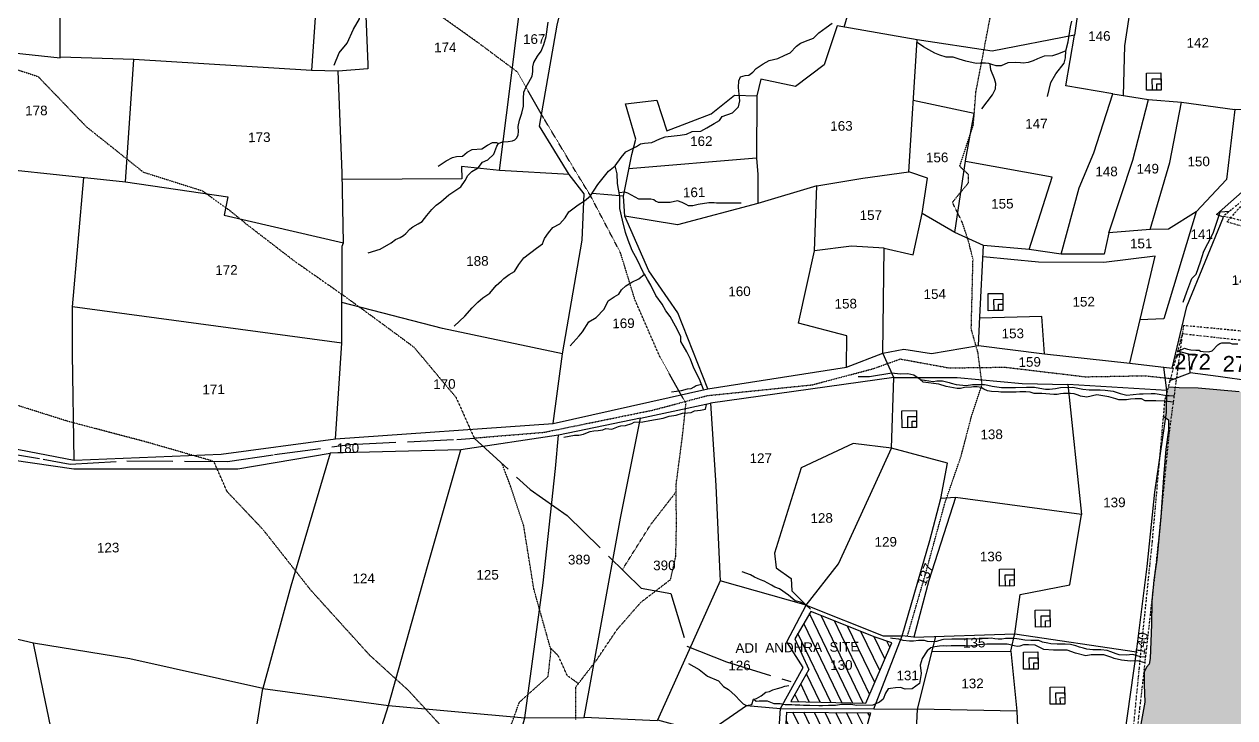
# Model space of a CAD drawing. Header units: inches. Extents: x 304037 to 460575, y 1453943 to 1639883.
# Drawn here: x 340576 to 341841, y 1596518 to 1597242 of the extents above; entities that cross this region are included whole.
import ezdxf

# ---------------------------------------------------------------- set-up
doc = ezdxf.new("R2010")
doc.units = ezdxf.units.IN
doc.header["$MEASUREMENT"] = 0
for name, pattern in [('ACAD_ISO02W100', [15, 12, -3]), ('ACAD_ISO07W100', [3, 0, -3]), ('BORDER', [1.75, 0.5, -0.25, 0.5, -0.25, 0, -0.25])]:
    doc.linetypes.add(name, pattern=pattern)
for name, color, linetype in [('CARTTRACK', 30, 'ACAD_ISO02W100'), ('NALA', 4, 'Continuous'), ('SQUAREWELL', 5, 'Continuous'), ('SURVEY_BND', 7, 'Continuous'), ('SURVEY_NO', 7, 'Continuous'), ('VILLAGE_AREA', 1, 'Continuous'), ('WATER_BODY', 4, 'Continuous')]:
    doc.layers.add(name, color=color, linetype=linetype)
doc.layers.add('FOOTPATH', color=150, linetype='ACAD_ISO07W100', lineweight=30)
doc.layers.add('VILL_BOUNDARY', color=6, linetype='BORDER', lineweight=30)
doc.styles.get("Standard").update_dxf_attribs({"font": 'arial.ttf'})

# ---------------------------------------------------------------- blocks, each defined once
blk = doc.blocks.new('KESAMANENIPALLE')
at = {"layer": 'VILLAGE_AREA'}
h = blk.add_hatch(dxfattribs=at)
h.set_pattern_fill('ANSI31', color=256, scale=20, angle=70, style=0)
h.set_pattern_definition([(115, (-916.4724, 8.6483), (-2.2657695, -1.0565457), [])])
h.paths.add_polyline_path([(335.01, 513.41), (330.72, 514.91), (314.06, 521.83), (309.83, 514.77), (313.37, 506.75), (308.59, 498.54), (328.04, 497.84)])
h.paths.add_polyline_path([(329.27, 495.31), (307.53, 495.74), (307.21, 491.46), (312.51, 491.03), (313.31, 487.13), (327.08, 487.77)])
h.paths.add_polyline_path([(340.1, 491.93), (332.92, 491.99), (332.76, 488.03), (335.49, 487.3), (336.73, 487.3), (336.73, 486.97), (339.5, 486.22)])
h.paths.add_polyline_path([(334.43, 477.44), (329.22, 482.12), (309.86, 480.39), (307.52, 467.84), (306.08, 451.11), (314.8, 450.14), (322.55, 463.96), (331.99, 464.84)])
h.paths.add_polyline_path([(340.49, 477.51), (338.54, 479.47), (339.55, 481.88), (338.66, 482.9), (335.38, 481.48), (336.95, 476.35), (334.71, 466.06), (336.04, 465.27), (337.37, 452.72), (340.63, 453.03), (340.75, 455.86), (338.07, 457.56), (338.07, 463.58), (339.72, 469.73)])
h.paths.add_polyline_path([(334.76, 457.7), (330.21, 462.2), (325.66, 461.86), (321.55, 455.79), (321.41, 452.44), (333.66, 451.77)])
h.paths.add_polyline_path([(303.11, 466.64), (297.21, 468.25), (291.91, 453.3), (301.33, 452.77)])
h.paths.add_polyline_path([(332.66, 448.02), (316.43, 449.84), (316.62, 446.59), (331.75, 439.27)])
h.paths.add_polyline_path([(293.72, 510.58), (328.83, 510.58), (328.83, 514.42), (293.72, 514.42)], flags=9)
h.paths.add_polyline_path([(318.27, 505.87), (325.08, 505.87), (325.08, 509.68), (318.27, 509.68)], flags=24)
h.paths.add_polyline_path([(315.29, 469.42), (322.09, 469.42), (322.09, 473.23), (315.29, 473.23)], flags=24)
h.paths.add_polyline_path([(336.89, 481.94), (374.05, 481.94), (374.05, 485.77), (336.89, 485.77)], flags=9)
at = {"layer": 'CARTTRACK'}
blk.add_lwpolyline([(87.59, 568.89), (115.12, 563.93), (122.1, 562.55), (136.83, 563.19), (163.05, 562.7), (175.29, 564.36), (194.86, 566.7), (222.69, 567.68), (227.19, 567.97), (241.57, 554.39), (251.08, 547.5), (270.06, 528.45), (277.79, 526.98), (281.73, 513.25), (292, 509.04), (308.63, 503.67)], dxfattribs=at)
at = {"layer": 'FOOTPATH', "ltscale": 0.0005}
for points in [[(339.08, 515.09), (343.77, 530.37), (349.32, 549.62), (353.62, 561.52), (356.47, 571.87), (359.33, 580.14), (358.4, 588.33), (356.71, 594.55), (357.41, 612.72), (356.17, 617.86), (354.71, 622.39), (352.25, 627.54), (356.49, 632.57), (356.49, 634.72), (354.26, 636.87), (357.95, 647.54), (358.72, 656.12), (363.49, 679.31), (367.4, 694.61), (366.41, 709.84), (366.53, 722.12), (366.97, 728.76)], [(105.26, 666.64), (115.05, 663.31), (120.98, 657.02), (127.44, 650.12), (142.12, 638.12), (157.38, 633.08), (164.62, 627.74), (168.84, 624.19), (181.08, 614.52), (194.21, 605.07), (203.03, 598.46), (211.82, 591.79), (222.61, 578.56), (227.19, 567.97), (245.46, 569.24), (273.7, 574.62), (287.99, 578.21), (315.2, 580.64), (331.14, 584.64), (338.18, 587.05), (350.83, 584.57), (365.33, 584.57), (386.2, 581.81), (401.66, 581.88), (409.8, 580.9)], [(252.64, 494.54), (252.8, 503.05), (258.24, 509.92), (263.69, 517.79), (270, 524.81), (277.75, 530.58), (279.18, 536.6), (279.47, 545.04), (279.47, 554.92), (281.34, 567.89), (282.35, 576.19), (275.75, 588.36), (269.45, 603.25), (265.86, 615.5), (258.25, 630.44), (254.11, 637.41), (246.37, 650.72), (239.62, 662.86), (229.15, 670.88), (215.25, 681.04)], [(266.4, 453.95), (260.96, 456.88), (249.03, 462.27), (238.68, 468.48), (231.58, 474.32), (224.77, 483.42), (218.11, 492.81), (209.28, 502.64), (199.3, 511.95), (184.25, 529), (171.99, 544.96), (162.85, 554.85), (159.47, 562.77), (142.15, 567.99), (121.7, 573.66), (105.46, 579.02)], [(232.43, 473.61), (233.52, 487.2), (238.07, 499.27), (245.6, 505.8), (246.45, 512.62), (242.18, 528.59), (239.76, 545.07), (236.5, 555.29), (234.38, 561.18)], [(265.25, 533.28), (272.76, 544.89), (279.47, 553.29)], [(253.45, 503.87), (250.6, 505.94), (248.34, 511.12), (246.29, 513.24)]]:
    blk.add_lwpolyline(points, dxfattribs=at)
at = {"layer": 'NALA'}
for points in [[(286.97, 579.8), (285.97, 582.53), (284.48, 585.33), (283.64, 587.71), (282.77, 589.63), (281.82, 591.28), (281.23, 592.34), (281.23, 593.59), (279.87, 596.34), (278.49, 598.88), (277.41, 600.34), (276.51, 602.07), (274.91, 604.39), (273.64, 607.04), (272.75, 608.56), (271.99, 609.91), (271.72, 610.32), (270.14, 613.75), (268.88, 616.13), (267.89, 618.81), (267.24, 620.8), (266.46, 624.01), (265.85, 627.1), (265.85, 630.26), (265.55, 632.08), (265.29, 633.55), (265.24, 636.1), (264.77, 638.11), (266.33, 640.32), (267.59, 641.79), (270.36, 643.09), (271.4, 643.78), (272.48, 643.96), (274.35, 644.09), (276.47, 645.04), (277.81, 645.52), (281.72, 645.88), (283.41, 646.14), (284.88, 646.83), (287.13, 646.83), (288.65, 647.74), (290.6, 648.82), (292.03, 649.56), (292.72, 650.56), (295.37, 651.55), (297.01, 653.02), (297.36, 654.58), (297.06, 658.09), (297.13, 659.84), (297.59, 660.79), (298.84, 661.18), (299.78, 661.27), (300.85, 662), (301.67, 662.95), (303.5, 664.13), (305.08, 665.01), (307.37, 665.45), (309.19, 666.33), (310.59, 666.88), (312.24, 668.58), (313.33, 669.34), (315.28, 670.13), (316.71, 670.65), (318.12, 671.97), (320.01, 673.31), (321.62, 674.47)], [(377.31, 654.66), (378.2, 658.3), (379.59, 660.54), (381.71, 663.27), (382.15, 664.63), (382.25, 666.47), (382.87, 668.82), (383.48, 672.72), (383.89, 674.15)], [(192.05, 665.24), (193.43, 668.45), (195.54, 670.88), (197.25, 674.51), (198.85, 677.17), (199.04, 681.37), (198.9, 684.08), (201.48, 686.24), (203.59, 687.57), (204.6, 688.07), (205.48, 691.86), (206.26, 694.34), (206.77, 696.27), (207.09, 698.34), (207.6, 700.31), (208.61, 702.88), (208.79, 704.12), (208.79, 704.92)], [(200.28, 616.39), (203.38, 617.3), (206.3, 618.93), (207.38, 619.78), (208.63, 620.3), (209.51, 620.74), (210.12, 621.32), (211.2, 622.37), (211.96, 623.04), (213.37, 623.77), (214.39, 624.36), (215.68, 625.89), (217, 627.41), (218.14, 628.57), (219.36, 629.39), (221.47, 631.2), (224.57, 633.26), (225.74, 634.86), (226.47, 636.18), (227.49, 637.2), (229.13, 638.07), (230.3, 639.59), (231.67, 640.18), (233.25, 641.58), (234.03, 643.68), (234.54, 644.34), (235.51, 644.75), (237, 644.84), (238.19, 644.95), (238.75, 645.22), (239.27, 645.77), (239.6, 646.5), (239.71, 647.38), (239.71, 648.69), (240.03, 650.35), (240.65, 652.16), (241.11, 653.94), (241.14, 655.93), (241.26, 657.58), (241.88, 658.95), (242.58, 660.15), (243.07, 660.94), (243.45, 661.69), (243.69, 662.89), (243.72, 664.09), (243.98, 665.28), (244.89, 666.88), (245.91, 668.16), (246.58, 669.91), (247.28, 671.95), (247.84, 675.65)], [(382.25, 666.47), (380.28, 665.74), (378.73, 665.23), (376.58, 665.13), (374.85, 664.51), (373.67, 664.01), (372.36, 663.55), (371.12, 663.39), (370.38, 663.5), (369.12, 663.63), (367.11, 663.6), (365.4, 662.8), (364.05, 662.8), (362.92, 663.2), (362.15, 663.42), (361.29, 663.53), (359.98, 663.53), (358.91, 663.53), (356.18, 664.17), (354.52, 664.67), (352.89, 665.26), (351.14, 665.26), (349.51, 665.75), (348.22, 666.34), (346.67, 667.2), (345.23, 668.02), (343.65, 669.12)], [(360.17, 651.68), (363.05, 655.32), (363.85, 656.84), (363.96, 658.28), (363.62, 659.45), (362.71, 661.84), (362.54, 663.31)], [(218.75, 638.62), (220.88, 640.02), (222.47, 640.89), (223.59, 641.1), (225.07, 641.18), (226.34, 642.22), (227.64, 642.84), (230.13, 642.98), (231.65, 643.99), (232.95, 644.6), (234.03, 644.64), (234.54, 644.34)], [(222.35, 597.11), (225.14, 599.62), (227.1, 601.77), (228.6, 603.2), (229.93, 604.33), (231.75, 605.56), (233.45, 607.53), (234.78, 608.66), (235.41, 609.26), (236.87, 610.29), (238.2, 611.08), (239.4, 612.88), (240.7, 614.57), (244.06, 617.05), (245.62, 618.17), (246.12, 619.5), (247.18, 621), (248.31, 622.36), (250.14, 623.25), (251.57, 624.78), (252.56, 626.37), (255, 628.12), (256.62, 629.14), (258.25, 630.44), (260.21, 633.33), (262.97, 636.76), (264.77, 638.11)], [(297.39, 628), (295.68, 628.07), (294.81, 628.1), (293.64, 628.1), (292.77, 628.1), (292.03, 628.1), (290.93, 628.1), (290.32, 628.2), (288.95, 628.24), (286.14, 627.8), (284.76, 627.5), (283.69, 627.5), (283.05, 627.9), (282.05, 628.44), (280.84, 628.84), (278.92, 628.49), (277.01, 628.49), (275.9, 628.49), (275.1, 628.83), (274.66, 629.23), (273.86, 629.4), (272.95, 629.4), (271.92, 629.4), (270.74, 629.4), (267.96, 631), (267.19, 631.3), (265.7, 631.17)], [(411.87, 600.84), (412.85, 603.51), (414.18, 606.99), (415.36, 608.09), (416.46, 611.24), (417.36, 613.98), (418.5, 615.98), (419.91, 618.64), (421.13, 622.26), (421.79, 624.14), (424.22, 624.3)], [(252.42, 591.6), (254.82, 594.16), (255.71, 595.14), (257.4, 597.75), (259.26, 598.85), (261.38, 601.02), (262.48, 603.13), (264, 604.14), (265.23, 604.86), (265.99, 605.96), (267.13, 606.97), (268.69, 607.9), (270.47, 608.7), (271.99, 609.91)], [(343.26, 581.66), (341.62, 582.78), (340.09, 583.14), (338.08, 583.14), (335.91, 583.37), (330.1, 582.56), (327.2, 582.56)], [(278.63, 579.26), (281.24, 579.63), (282.8, 580.06), (283.73, 580.12), (284.52, 580.55), (285.02, 580.88), (286.47, 581.16)], [(408.92, 574.93), (406.77, 575.17), (404.39, 575.31), (402.93, 575.31), (401.69, 575.38), (400.73, 575.91), (400.1, 575.91), (399.1, 575.91), (397.86, 575.81), (396.83, 575.67), (394.81, 575.67), (394.03, 575.95), (392.25, 576.55), (389.1, 577.08), (386.47, 576.48), (384.87, 576.8), (384.27, 577.05), (383.24, 577.4), (382.32, 577.51), (380.47, 577.51), (379.69, 577.44), (378.77, 577.3), (377.96, 577.3), (374.85, 577.65), (372.82, 577.65), (371.8, 577.97), (370.7, 578.08), (369.13, 578.08), (368.21, 578.08), (367.15, 578.08), (364.17, 578.08), (363.56, 578.15), (361.75, 578.29), (360.76, 578.47), (359.8, 578.89), (359.06, 579.36), (358.03, 579.57), (357.14, 579.57), (356.61, 579.53), (354.8, 579.39), (353.7, 579.21), (352.85, 579.21), (350.04, 579.75), (348.06, 580.38), (344.01, 580.95), (343.26, 581.66), (346.63, 581.06), (347.59, 581.24), (349.04, 581.24), (350.78, 580.74), (351.31, 580.64), (352.63, 580.21), (355.22, 579.96), (356.81, 580.14), (358.7, 580.14), (359.97, 580.14), (360.82, 580), (361.92, 579.71), (364.34, 579.29), (368.03, 579.29), (370.83, 579.32), (372.92, 579.29), (374.34, 579.04), (375.8, 578.72), (376.86, 578.72), (378.39, 578.83), (379.67, 579.11), (382.91, 579.15), (385.46, 578.61), (387.13, 578.4), (388.87, 578.4), (390, 578.4), (391.32, 578.3), (393.41, 577.94), (394.4, 577.59), (395.19, 577.37), (396.92, 576.91), (400.21, 577.2), (401.2, 577.2), (403.22, 577.2), (404.32, 577.2), (405.28, 577.06), (407.23, 576.67), (407.94, 576.67), (409.17, 576.58)], [(250.48, 567.92), (251.89, 568.11), (253.24, 568.36), (254.41, 568.36), (255.6, 568.6), (256.66, 569), (257.36, 569.3), (258.34, 569.44), (259.39, 569.49), (260.64, 569.65), (261.43, 570.01), (262.95, 569.79), (264.71, 570.44), (265.31, 570.63), (266.56, 570.69), (268.24, 571.2), (268.83, 571.53), (271.05, 571.58), (272.9, 571.9), (276.4, 572.45), (277.94, 572.97), (279.79, 573.26), (281.36, 573.7), (282.66, 573.81), (283.69, 573.89), (284.5, 574.32), (284.5, 574.32), (286.05, 574.48), (287.4, 574.67), (287.67, 575.92)], [(313.97, 522.42), (312.89, 523.43), (311.44, 524.22), (310.07, 524.58), (310.07, 524.58), (308.34, 526.1), (308.34, 526.1), (306.03, 527.83), (304.8, 528.26), (303.94, 528.76), (302.06, 529.85), (301.12, 530.21), (299.6, 530.93), (298.52, 531.5), (296.35, 532.37)], [(400.85, 508.85), (399.56, 508.92), (397.61, 509.52), (395.85, 509.44), (394.08, 509.5), (393.26, 509.8), (391.91, 510.33), (390.94, 510.69), (389.3, 510.85), (387.24, 510.89), (385.67, 511.06), (384.77, 511.34), (383.79, 511.66), (382.83, 512), (381.42, 512.39), (380.09, 512.5), (378.68, 512.5), (377.95, 512.5), (376.35, 512.61), (375.53, 512.79), (374.13, 513.1), (373.22, 513.54), (372.4, 513.54), (371.53, 513.54), (371.12, 513.54), (369.6, 513.63), (368.13, 513.91), (367.49, 513.97), (366.67, 514.1), (365.56, 514.12), (364.58, 514.12), (363.61, 514.01), (362.69, 513.97), (361.78, 514.12), (360.86, 514.23), (360.1, 514.23), (359.01, 514.18), (358.1, 514.03), (355.91, 514.18), (354.62, 514.11), (353.56, 514.11), (352.98, 514.11), (351.6, 514.1), (350.66, 514.1), (348.49, 514.08), (348.01, 514.01), (346.63, 513.59), (345.43, 513.49), (344.33, 513.63), (343.52, 513.86), (341.94, 513.89), (340.64, 513.79), (339.59, 513.73), (337.95, 514), (336.82, 514.35), (335.18, 514.51), (334.66, 514.57)], [(400.66, 507.31), (398.9, 507.85), (396.93, 507.85), (394.64, 508.08), (392.77, 508.59), (392.13, 508.88), (390.03, 509.53), (389.06, 509.59), (386.81, 509.59), (385.36, 509.37), (382.74, 510.11), (380.58, 510.88), (379, 510.91), (377.04, 510.94), (374.49, 511.17), (372.27, 512.3), (370.53, 512.39), (369.24, 512.39), (368.24, 512.08), (367.6, 512.05), (366.79, 512.21), (366.08, 512.37), (365.44, 512.6), (364.99, 512.69), (364.09, 512.69), (363.63, 512.69), (363.12, 512.69), (362.44, 512.69), (361.8, 512.69), (361.06, 512.69), (359.73, 512.69), (359.73, 512.69), (357.64, 512.57), (356.61, 512.31), (354.61, 512.28), (354.03, 512.37), (352.45, 512.37), (351.35, 512.37), (350.45, 512.37), (349.32, 512.37), (348.42, 512.4), (347.35, 512.4), (346.22, 512.24), (345.13, 511.95), (344.13, 511.17), (342.87, 509.21), (342.32, 507.5), (342.51, 505.31), (342.1, 502.77), (340.13, 501.38), (338.36, 501.35), (337.1, 501.74), (335.78, 501.74), (334.49, 501.58), (333.91, 501.45), (333.18, 500.34), (332.57, 498.79), (331.57, 498.05), (329.83, 497.31), (325.73, 497.21), (324.18, 497.53), (321.7, 497.53), (320.15, 497.31), (318.32, 497.31), (316.8, 497.31), (315.83, 497.31), (313.54, 497.37), (311.87, 497.44), (310.9, 497.53), (309.71, 497.5), (308.84, 497.63), (307.13, 497.66), (305.81, 497.92), (304.27, 497.92), (302.53, 498.66), (300.37, 498.66), (299.57, 498.66), (299.57, 498.66), (298.92, 499.21)], [(282.14, 508.74), (284.86, 507.11), (287.05, 505.37), (287.05, 505.37), (289.82, 504.1), (291.09, 502.61), (292.42, 501.85), (294.11, 500.27), (295.39, 498.89), (296.21, 498.07), (297.03, 497.61), (298.4, 497.89), (298.92, 499.21), (299.63, 499.41), (300.9, 500.1), (302.14, 501.02), (303.11, 501.19), (303.94, 501.58), (305.17, 501.95), (306.15, 502.13), (307.09, 502.52), (308.07, 502.63)]]:
    blk.add_lwpolyline(points, dxfattribs=at)
at = {"layer": 'SQUAREWELL'}
for points in [[(403.07, 660.42), (406.87, 660.42), (406.87, 655.98), (403.07, 655.98)], [(404.57, 658.9), (406.87, 658.9), (406.87, 655.98), (404.57, 655.98)], [(405.72, 657.63), (406.87, 657.63), (406.87, 655.98), (405.72, 655.98)], [(361.2, 603.72), (365, 603.72), (365, 599.28), (361.2, 599.28)], [(362.7, 602.19), (365, 602.19), (365, 599.28), (362.7, 599.28)], [(363.85, 600.93), (365, 600.93), (365, 599.28), (363.85, 599.28)], [(338.39, 573.62), (342.19, 573.62), (342.19, 569.18), (338.39, 569.18)], [(339.9, 572.09), (342.19, 572.09), (342.19, 569.18), (339.9, 569.18)], [(341.04, 570.83), (342.19, 570.83), (342.19, 569.18), (341.04, 569.18)], [(363.22, 532.18), (367.02, 532.18), (367.02, 527.74), (363.22, 527.74)], [(364.72, 530.65), (367.02, 530.65), (367.02, 527.74), (364.72, 527.74)], [(365.87, 529.39), (367.02, 529.39), (367.02, 527.74), (365.87, 527.74)], [(372.39, 521.41), (376.19, 521.41), (376.19, 516.97), (372.39, 516.97)], [(373.9, 519.88), (376.19, 519.88), (376.19, 516.97), (373.9, 516.97)], [(375.04, 518.62), (376.19, 518.62), (376.19, 516.97), (375.04, 516.97)], [(369.16, 510.54), (372.96, 510.54), (372.96, 506.1), (369.16, 506.1)], [(370.67, 509.01), (372.96, 509.01), (372.96, 506.1), (370.67, 506.1)], [(371.81, 507.75), (372.96, 507.75), (372.96, 506.1), (371.81, 506.1)], [(375.97, 501.37), (379.76, 501.37), (379.76, 496.93), (375.97, 496.93)], [(377.47, 499.84), (379.76, 499.84), (379.76, 496.93), (377.47, 496.93)], [(378.61, 498.58), (379.76, 498.58), (379.76, 496.93), (378.61, 496.93)]]:
    blk.add_lwpolyline(points, close=True, dxfattribs=at)
at = {"layer": 'SURVEY_BND'}
for points in [[(355.31, 725.22), (383.25, 720.07), (392.33, 717.87), (389.81, 701.53), (387.24, 688.16), (384.52, 670.54), (363.08, 666.67), (343.64, 669.88)], [(324.69, 673.4), (327.36, 682), (333.22, 687.52), (331.85, 692.28), (340.03, 707.78), (340.08, 722.55), (323.09, 719.19), (295.07, 713.68), (272.3, 708.64), (257.65, 706)], [(91.73, 671.58), (120.93, 668.07), (121.36, 696.98), (121.97, 713.54), (90.5, 716.55)], [(121.97, 713.54), (189.6, 705.18), (186.16, 663.92), (140, 667.37), (120.93, 668.21)], [(252.75, 636.05), (245.25, 648.68), (250.18, 674.88), (253.11, 686.55), (257.65, 706), (243.28, 701.56)], [(234.67, 637.34), (237.71, 659.22), (241.42, 686.45), (243.28, 701.56), (210.19, 702.79), (206.15, 682.95), (200.39, 682.19), (200.83, 665.32), (200.83, 664.15), (193.06, 663.65)], [(397.05, 654.7), (397.58, 667.56), (400.67, 686.45), (434.63, 682.15), (435.78, 660.13), (436.22, 650.29)], [(317.09, 632.3), (329.01, 634.08), (341, 635.64), (343.64, 669.88), (322.86, 673.74), (319.41, 663.66), (311.89, 658.12), (302.89, 660.15), (301.76, 655.81)], [(394.28, 655.17), (382.07, 657.38), (384.52, 670.54)], [(90.1, 641.27), (137.42, 635.63), (140, 667.37)], [(137.42, 635.63), (163.98, 631.38), (162.98, 626.69), (193.93, 619.07), (193.81, 637.25), (193.06, 663.65), (186.16, 663.92)], [(266.77, 630.21), (269.11, 641.05), (270.22, 644.98), (267.67, 654.19), (275.78, 655.04), (278.25, 647.06), (289.86, 651.36), (296.02, 656.11), (301.76, 655.81), (301.46, 639.69), (268.31, 637.35)], [(392.76, 619.12), (391.53, 613.56), (380.36, 613.71), (385.19, 630.87), (389.15, 639.87), (394.28, 655.17), (403.58, 653.59)], [(352.74, 619.71), (355.91, 638.79), (358.22, 650.51), (342.42, 654.14)], [(403.55, 619.83), (392.76, 619.12), (399.26, 637.87), (403.58, 653.59), (412.11, 652.73)], [(415.58, 624.25), (408.3, 619.83), (403.55, 619.83), (408.9, 637.16), (412.11, 652.73), (425.9, 650.65)], [(397.76, 585.18), (408.82, 583.77), (412.84, 599.67), (422.64, 622.78), (420.83, 623.47), (429.81, 631.22), (435.3, 636.87), (436.22, 650.29), (425.9, 650.65), (423.55, 632.56), (415.58, 624.25), (406.74, 596.61), (400.58, 596.39)], [(301.46, 639.69), (301.76, 635.4), (301.72, 627.89), (280.73, 622.66), (267.07, 625.07)], [(85.03, 571.42), (123.15, 563.58), (123.08, 591.12), (123.27, 603.35), (126.61, 636.92)], [(250.46, 589.52), (255.88, 618.98), (256.58, 630.95), (252.75, 636.05), (234.67, 637.34), (224.82, 638.53), (224.82, 635.26), (193.82, 635.5)], [(334.35, 615.86), (341.85, 614.06), (344.37, 624.7), (345.87, 633.93), (341, 635.64)], [(380.36, 613.71), (372.06, 615.02), (378.26, 633.74), (355.79, 638.11)], [(288.04, 579.93), (324.2, 585.11), (324.4, 593.23), (311.81, 596.71), (316.28, 615.37), (317.09, 632.3), (301.72, 627.89)], [(247.8, 571.44), (288.04, 579.93), (280.53, 599.75), (273.1, 610.74), (267.07, 625.07), (266.77, 630.21), (258.67, 631.06)], [(333.69, 588.62), (339.14, 589.61), (346.33, 588.4), (358.58, 590.32), (358.96, 597.76), (360.21, 616.19), (352.74, 619.71), (344.37, 624.7)], [(193.09, 593), (193.56, 618.22), (193.93, 619.07)], [(324.2, 585.11), (333.69, 588.62), (334.35, 615.86), (325.89, 616.46), (316.28, 615.37)], [(372.06, 615.02), (360.21, 616.19)], [(375.69, 587.9), (397.76, 585.18), (404.71, 612.84), (391.37, 611.45), (374.45, 611.74), (360.01, 613.27)], [(123.15, 563.58), (161.44, 564.62), (191.2, 568.23), (193.09, 593), (123.27, 603.35)], [(191.2, 568.23), (247.8, 571.44), (250.46, 589.52), (219.36, 596.54), (193.29, 603.62)], [(358.58, 590.32), (375.69, 587.9), (375.08, 597.6), (358.94, 597.34)], [(336.41, 582.29), (333.69, 588.62)], [(335.59, 563.95), (336.41, 582.29), (288.73, 576.22)], [(336.41, 582.29), (352.85, 582.07), (369.73, 580.28), (381.65, 579.89), (384.72, 546.04), (352.09, 550.88), (348.23, 550.66), (350.08, 559.84), (335.59, 563.95)], [(407.34, 577.93), (406.58, 584.05)], [(367.03, 515.35), (398.55, 510.25), (401.65, 532.33), (403.9, 551.63), (407.13, 572.28), (407.34, 577.93), (381.65, 579.89)], [(270.45, 572.53), (288.73, 576.22), (289.82, 554.79), (290.6, 531.8), (290.6, 530.04), (279.95, 507.1), (273.78, 493.93), (254.85, 495.09)], [(239.41, 495.2), (254.85, 495.09), (259.47, 518.73), (264.96, 546.68), (270.45, 572.53), (249.15, 568.44)], [(85.47, 567.3), (123.11, 561.31), (165.66, 560.75), (189.7, 564.56), (179.03, 530.09), (171.4, 503.66), (137, 511.84), (112.03, 516.22), (85.58, 522.65)], [(204.02, 498.79), (239.41, 495.2), (244.59, 530.18), (248.21, 559.81), (249.15, 568.44), (223.66, 564.93)], [(171.4, 503.66), (204.02, 498.79), (214.65, 534.8), (223.66, 564.93), (189.7, 564.56)], [(312.89, 523.43), (321.42, 534.05), (330.98, 554.16), (335.59, 563.95), (325.65, 565.29), (312.01, 559.17), (304.83, 537.05), (305.22, 533.27), (309.09, 530.41), (309.17, 527.22), (312.89, 523.43)], [(312.89, 523.43), (332.76, 515.22), (337.74, 515.14), (345.23, 539.87), (348.23, 550.66)], [(352.09, 550.88), (344.87, 529.42), (340.77, 514.76), (337.74, 515.14)], [(340.77, 514.76), (367.03, 515.35), (368.54, 525.48), (381.43, 527.86), (384.72, 546.04)], [(273.89, 494.16), (286.6, 490.54), (297.03, 497.61), (305.9, 496.75), (311.9, 507.27), (307.73, 514.04), (312.89, 523.43), (290.6, 530.04)], [(159.71, 439.75), (128.29, 434.12), (122.76, 460.84), (114.45, 503.48), (112.03, 516.22)], [(305.9, 496.75), (330.12, 496.32), (337.74, 515.14)], [(330.12, 496.32), (341.44, 496.07), (346.51, 514.89)], [(345.46, 511), (365.94, 510.79), (367.1, 515.83)], [(365.94, 510.79), (367.29, 495.22), (341.44, 496.07)], [(367.29, 495.22), (368.25, 463.59), (367.87, 461.16), (391.84, 459.42), (395.25, 488.73), (398.55, 510.25)], [(186.06, 442.52), (159.71, 439.75), (163.59, 459.23), (167.43, 480.25), (171.4, 503.66)], [(226.33, 447.72), (186.06, 442.52), (193.27, 464.34), (200.37, 487.67), (204.02, 498.79)], [(265.73, 452.67), (226.33, 447.72), (235.48, 481.68), (239.41, 495.2)], [(286.6, 490.54), (285.52, 483.66), (304.94, 485.11), (305.9, 496.75)], [(367.87, 461.16), (339.86, 463.9), (341.58, 471.19), (342.17, 477.03), (340.45, 479.63), (341.44, 496.07)]]:
    blk.add_lwpolyline(points, dxfattribs=at)
at = {"layer": 'VILL_BOUNDARY'}
blk.add_lwpolyline([(109.24, 720.52), (195.68, 710.91), (207.39, 708.98), (220.74, 707.96), (249.01, 710.26), (277.38, 715.13), (296.76, 719.49), (360.97, 730.27), (397.72, 721.01), (433.4, 703.19), (439.84, 669.64), (437.66, 637.21), (430.87, 629.55), (422.67, 623.07), (434.93, 619.91), (443.22, 616.04), (442.59, 606.29), (438.08, 604.85), (436.01, 592.15), (411.85, 594.77), (407.76, 567.04), (404.56, 538.36), (399.19, 495.64), (394.46, 460.32)], dxfattribs=at)
at = {"layer": 'VILLAGE_AREA'}
for points in [[(328.04, 497.84), (335.01, 513.41), (330.72, 514.91), (314.06, 521.83), (309.83, 514.77), (313.37, 506.75), (308.59, 498.54), (328.04, 497.84)], [(329.27, 495.31), (327.08, 487.77), (313.31, 487.13), (312.51, 491.03), (307.21, 491.46), (307.53, 495.74), (329.27, 495.31)]]:
    blk.add_lwpolyline(points, dxfattribs=at)
at = {"layer": 'SURVEY_NO'}
for s, p in [('174', (218.09, 668.24)), ('167', (241.22, 670.08)), ('146', (388.07, 668.96)), ('142', (413.62, 666.88)), ('178', (111.64, 653.2)), ('173', (169.47, 645.52)), ('163', (320.76, 646.5)), ('147', (371.43, 646.42)), ('162', (284.3, 643.02)), ('156', (345.52, 637.98)), ('150', (413.45, 636.06)), ('148', (389.48, 633.76)), ('149', (400.2, 634.35)), ('161', (282.26, 629.75)), ('155', (362.3, 625.75)), ('157', (328.09, 623.22)), ('151', (398.24, 614.97)), ('141', (414.01, 617.18)), ('172', (160.49, 611.17)), ('188', (225.72, 612.67)), ('142', (424.53, 605.16)), ('160', (293.71, 603.9)), ('154', (344.43, 602.53)), ('158', (321.28, 600.34)), ('152', (383.1, 600.04)), ('169', (263.46, 596)), ('153', (364.58, 592.05)), ('159', (368.87, 584.59)), ('171', (156.73, 580.22)), ('170', (216.73, 580.83)), ('180', (191.44, 564.55)), ('138', (358.74, 565.93)), ('127', (298.68, 560.52)), ('139', (390.4, 547.84)), ('128', (314.29, 544.78)), ('123', (128.81, 539.49)), ('129', (330.86, 538.37)), ('389', (251.15, 534.81)), ('390', (273.27, 533.03)), ('136', (358.17, 534.21)), ('124', (195.1, 530.65)), ('125', (227.3, 531.17)), ('ADI  ANDHRA  SITE', (294.36, 511.28)), ('135', (353.51, 511.9)), ('126', (292.45, 506.78)), ('130', (318.91, 506.55)), ('131', (336.11, 503.62)), ('132', (352.93, 501.33))]:
    blk.add_text(s, height=2.5, dxfattribs=at).set_placement(p)
for s, rotation, p in [('137', 66.407, (343.89, 527.87)), ('140', 79.6866, (400.6, 509.29))]:
    blk.add_text(s, height=2.5, rotation=rotation, dxfattribs=at).set_placement(p)
blk = doc.blocks.new('KANUPURUPALLE')
at = {"layer": 'WATER_BODY'}
h = blk.add_hatch(dxfattribs=at)
h.set_pattern_fill('DASH', color=256, scale=10, style=0)
h.set_pattern_definition([(0, (-1406.7073, 386.2021), (1.25, 1.25), [1.25, -1.25])])
h.paths.add_polyline_path([(-439.53, 5.26), (-435.65, 11.74), (-431.96, 15.55), (-427.62, 18.05), (-420.25, 19.89), (-411.57, 21.73), (-403.54, 24.1), (-398.97, 27.3), (-395.62, 31.31), (-393.45, 35.05), (-392.2, 39.59), (-391.21, 50.63), (-391.8, 54.94), (-393.38, 58.69), (-395.61, 65), (-398.57, 68.02), (-406.01, 69.66), (-411.01, 69.14), (-414.63, 68.41), (-419.98, 67.89), (-429.59, 68.42), (-437.61, 68.22), (-443.99, 67.3), (-452.12, 65.92), (-462.52, 65.66), (-474.03, 66.77), (-485.28, 68.68), (-495.48, 70.72), (-503.55, 72.96), (-514.87, 76.78), (-520.66, 80.52), (-524.01, 83.94), (-535.16, 88.38), (-541.08, 89.63), (-551.8, 92.06), (-561.34, 92.78), (-569.83, 93.44), (-572.82, 93.84), (-573.35, 93.49), (-573.23, 93.9), (-577.2, 94.43), (-587.63, 95.16), (-592.43, 95.23), (-595.26, 95.33), (-596.12, 91.86), (-596.41, 87.98), (-595.06, 87.06), (-595, 84.43), (-595.65, 79.57), (-596.11, 72.4), (-596.71, 62.35), (-597.57, 51.51), (-598.22, 46.36), (-598.68, 40.97), (-598.68, 35.12), (-598.88, 26.48), (-599.15, 25.03), (-599.81, 24.24), (-600.33, 22.99), (-600.33, 19.9), (-600.13, 15.37), (-601.65, 6.05), (-602.25, -1.84), (-602.9, -9.85), (-603.76, -15.83), (-603.17, -24.81), (-601.98, -28.75), (-599.28, -34.41), (-594.67, -41.86), (-591.12, -48.17), (-586.19, -54.29), (-581.57, -61.5), (-578.81, -64.59), (-577.3, -67.35), (-573.55, -71.88), (-571.51, -74.71), (-569.6, -80.62), (-567.56, -86.67), (-566.23, -89.86), (-563.47, -91.04), (-560.44, -90.52), (-556.3, -90.12), (-551.3, -89.6), (-549.06, -88.02), (-544.45, -87.23), (-541.74, -86.42), (-539.04, -83.85), (-537.27, -79.84), (-535.95, -71.7), (-534.96, -65.74), (-532.72, -60.88), (-530.68, -59.1), (-525.61, -58.97), (-517.59, -60.02), (-511.14, -61.07), (-505.55, -63.18), (-504.49, -65.8), (-503.51, -70.8), (-502.16, -78.14), (-500.98, -85.7), (-501.38, -91.15), (-502.3, -94.5), (-499.79, -96.91), (-494.73, -98.56), (-492.29, -99.08), (-488.67, -100.66), (-485.65, -101.38), (-483.41, -101.51), (-481.02, -101.63), (-479.44, -96.43), (-478.58, -93.41), (-477.86, -90.26), (-475.95, -83.88), (-474.24, -76.49), (-471.41, -66.63), (-468.31, -58.85), (-466.66, -55.17), (-462.31, -47.24), (-459.94, -42.38), (-458.17, -36.27), (-455.67, -30.42), (-453.82, -26.44), (-451.58, -23.68), (-449.47, -19.87), (-446.71, -15.53), (-443.68, -7.95), (-441.11, -1.83)])
h.paths.add_polyline_path([(-533.3, 6.64), (-455.66, 6.64), (-455.66, 15.85), (-533.3, 15.85)], flags=24)
h.paths.add_polyline_path([(-520.67, -0.19), (-504.34, -0.19), (-504.34, 8.95), (-520.67, 8.95)], flags=24)
at = {"layer": 'NALA'}
for points in [[(-592.99, 104.46), (-592.05, 104.86), (-591.22, 105.29), (-590.48, 105), (-589.65, 104.85), (-588.34, 104.78), (-588.04, 104.78), (-587.54, 104.78), (-587.15, 104.56), (-586.5, 104.47), (-585.07, 104.4), (-584.23, 104.67), (-582.78, 106.22), (-582.29, 106.57), (-581.76, 106.8), (-579.82, 106.81), (-579.17, 106.57), (-577.72, 106.58)], [(-596.41, 87.98), (-595.06, 87.06), (-595, 84.43), (-595.65, 79.57), (-596.11, 72.4), (-596.71, 62.35), (-597.57, 51.51), (-598.22, 46.36), (-598.68, 40.97), (-598.68, 35.12), (-598.88, 26.48), (-599.15, 25.03), (-599.81, 24.24), (-600.33, 22.99), (-600.33, 19.9), (-600.13, 15.37), (-601.65, 6.05)], [(-577.2, 94.43), (-587.63, 95.16), (-592.43, 95.23), (-595.26, 95.33)]]:
    blk.add_lwpolyline(points, dxfattribs=at)
at = {"layer": 'SURVEY_BND'}
for points in [[(-557.42, 94.98), (-582.65, 98.25), (-589.74, 99.08), (-590.09, 103.76), (-592.99, 104.46)], [(-594.84, 97.02), (-589.74, 99.08)]]:
    blk.add_lwpolyline(points, dxfattribs=at)
at = {"layer": 'VILL_BOUNDARY'}
for points in [[(-568.09, 152), (-580.92, 137.5), (-562.18, 132.27)], [(-567.57, 106.53), (-591.89, 108.89), (-596.12, 91.86), (-598.82, 56.15), (-601.69, 24.1), (-605.93, -26.65)], [(-568.09, 152), (-580.92, 137.5), (-562.18, 132.27)], [(-567.57, 106.53), (-591.89, 108.89), (-596.12, 91.86), (-598.82, 56.15), (-601.69, 24.1), (-605.93, -26.65)]]:
    blk.add_lwpolyline(points, dxfattribs=at)
at = {"layer": 'SURVEY_NO'}
for s, p in [('272', (-593.82, 99.88)), ('271&273', (-581.52, 99.45))]:
    blk.add_text(s, height=4, dxfattribs=at).set_placement(p)

msp = doc.modelspace()

# ---------------------------------------------------------------- block references
at = {"xscale": 4.020763763909134, "yscale": 4.020763763866853, "zscale": 4.020763763886584, "rotation": 0.7442163432969744}
msp.add_blockref('KESAMANENIPALLE', (340162.1, 1594514.4), dxfattribs=at)
at = {"layer": 'VILLAGE_AREA', "xscale": 4.11690545397391, "yscale": 4.116905454022344, "zscale": 4.116905453970031, "rotation": 359.2242586303323}
msp.add_blockref('KANUPURUPALLE', (344216, 1596437.2), dxfattribs=at)

doc.saveas('drawing.dxf')
